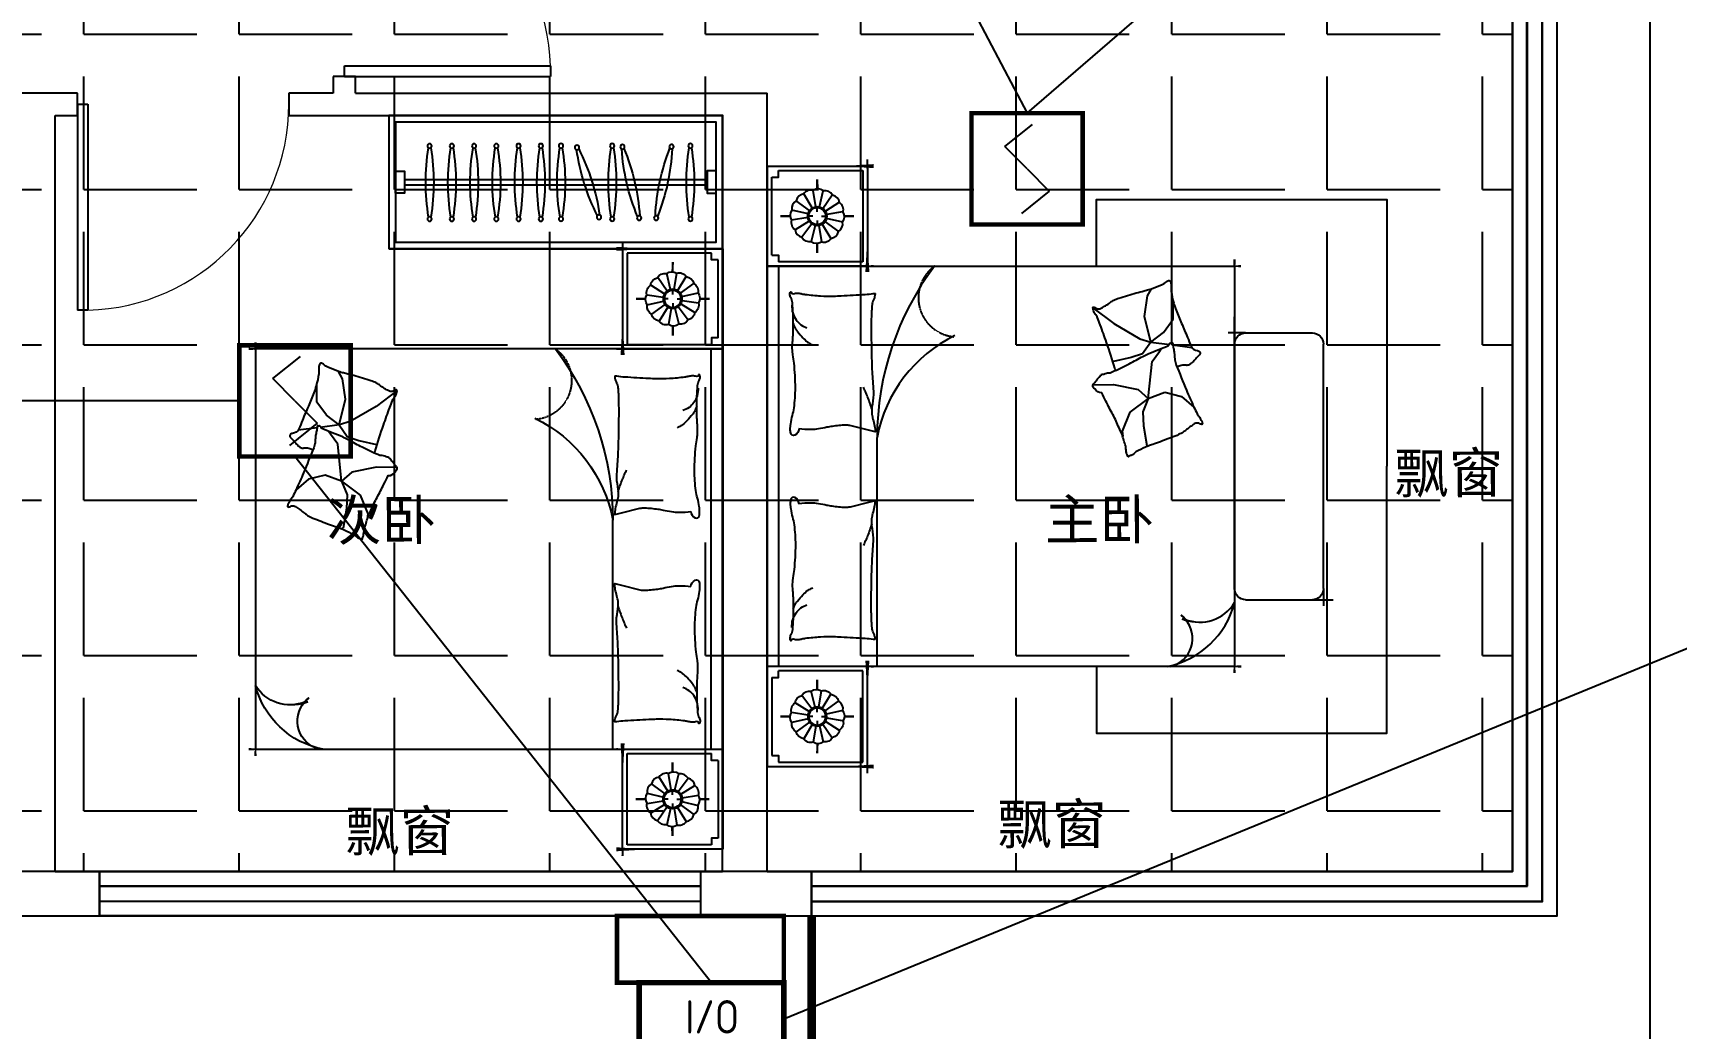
# Model space of a CAD drawing. Extents: x -284868 to 304789, y -137694 to 137894.
# Drawn here: x 205688 to 213073, y -114823 to -110347 of the extents above; entities that cross this region are included whole.
import ezdxf
from ezdxf.enums import TextEntityAlignment as Align

# ---------------------------------------------------------------- set-up
doc = ezdxf.new("R2010")
doc.units = 0
doc.linetypes.add('AX-COMP140B-Fur$0$AX-COMP140B-Fur$0$CONTINOUS', pattern=[0])
doc.linetypes.add('AX-COMP140B-Fur$0$AX-COMP140B-Fur$0$XU-140-SF-N1$0$DASH', pattern=[0.35, 0.25, -0.1])
doc.layers.get('0').update_dxf_attribs({"linetype": 'CONTINUOUS'})
for name, color, linetype in [('0-墙', 4, 'CONTINUOUS'), ('0-底图', 251, 'CONTINUOUS'), ('0-窗', 11, 'CONTINUOUS'), ('0-非设计区域', 251, 'CONTINUOUS'), ('E-FIRE-CIRC', 120, 'CONTINUOUS'), ('EM-强电', 220, 'CONTINUOUS'), ('EQUIP-消防', 3, 'CONTINUOUS'), ('EQUIP-箱柜', 3, 'CONTINUOUS'), ('P-平面植物', 251, 'CONTINUOUS'), ('WIRE-消防电源', 2, 'TG_D')]:
    doc.layers.add(name, color=color, linetype=linetype)
doc.styles.add('_TCH_DYN', font='')
doc.styles.add('_TEL_DIM', font='SIMPLEX', dxfattribs={"width": 0.8, "height": 3.5, "bigfont": 'HZTXT'})
doc.styles.get("Standard").update_dxf_attribs({"font": 'GBENOR', "bigfont": 'GBCBIG'})
doc.styles.add('TG_LINETYPE', font='SIMPLEX', dxfattribs={"width": 0.8, "height": 3, "bigfont": 'HZTXT'})
doc.styles.get('_TCH_DYN').set_extended_font_data('SimSun')
doc.linetypes.add('TG_D', pattern='A,2,-0.3,["D",TG_LINETYPE,S=0.1,R=0,X=-0.23,Y=-0.15],0', length=2.3)

# ---------------------------------------------------------------- blocks, each defined once
blk = doc.blocks.new('20000110023AX-COMP140B-Fur$0$AX-COMP140B-Fur$0$111110111022110811071652A$C643C1FD2053066')
for points in [[(28, 342.7, -0.263368), (0.1, 361.5, -0.494818), (9.2, 380.2, -0.049225), (26.9, 382, -0.036831), (50.5, 380.2, -0.031893), (88.5, 372.1, 0.035782), (122.4, 365.1, 0.032941), (212.1, 359.2, 0.026564), (323.3, 365.1, 0.017905), (360.8, 370.4, -0.033397), (381, 372.7, -0.03204), (418.1, 372, 0.018442), (482.4, 368.9, 0.010837), (547.2, 369.7, 0.014624), (595.1, 372.7, 0.111249), (617.7, 380, -0.153708), (634.6, 384, -0.076444), (642, 382.2, -0.215512), (643.9, 380.2, -0.585858), (641.3, 377.2, 0.363489), (636.4, 374.6, 0.191716), (636.4, 363, -0.129675), (638.3, 346.4, -0.01735), (635.3, 329.6, 0.019326), (632.7, 314.5, 0.018818), (626.1, 246.1, 0.021828), (625.2, 186.9, 0.006204), (626.5, 153.1, 0.001963), (632.7, 46.2, 0.028341), (636.9, 10, -0.117014), (636.4, 1.1, -0.36606), (635, 0.2, -0.03973), (621.4, 3, -0.048309), (607.7, 8.5, 0.062981), (597, 12.4, 0.04058), (573.6, 15.8, 0.014345), (506.9, 18, 0.005484), (381.4, 17.3, 0.007153), (285.3, 14.3, 0.008762), (242.7, 11.6, -0.008153), (197, 8.6, -0.06251), (139.9, 13, 0.078669), (94.3, 15.1, 0.047825), (71.9, 10.4, -0.034494), (41.1, 3, -0.023571), (15.8, 0, -0.510228), (14.9, 1.1), (22.4, 31.2), (43, 113.7, 0.073041), (45, 133.3, 0.023305), (39.3, 194.4, 0.018299), (35.2, 217.3, -0.01097), (27.9, 255.3, -0.042281), (24.9, 289.6, -0.027201), (27.9, 343)], [(583.8, 374.6, 0.088153), (549.3, 371, 0.088153), (518.1, 355.8, 0.077547), (496.5, 334.2, 0.077547), (482.4, 307)], [(501.9, 368.9, 0.027842), (478.1, 358.3, 0.048685), (465.5, 350.2, 0.023666), (437.6, 325.8, 0.031223), (418.6, 305.1, 0.046801), (413.5, 297.5, 0.023191), (405.5, 280.7)], [(118.4, 15.8, 0.009729), (145.7, 24.8, 0.009729), (172.6, 34.9, 0.007971), (194.3, 44, 0.007971), (215.8, 53.7)]]:
    blk.add_lwpolyline(points, format="xyb")
blk = doc.blocks.new('20000110023AX-COMP140B-Fur$0$AX-COMP140B-Fur$0$111110111022110811071652A$C5A527934052065')
for p, q in [((122.8, 492.3), (194, 398.8)), ((469.1, 493.2), (467.3, 399.6)), ((194, 398.8), (261.6, 281.4)), ((347, 320.5), (364.8, 400.5)), ((467.3, 399.6), (490.5, 289.8)), ((329.2, 269), (347, 320.5)), ((530.8, 243.4), (592.7, 326.9)), ((592.7, 326.9), (677.8, 361)), ((677.8, 361), (699.5, 357.9)), ((69.5, 247.7), (37.1, 229.6)), ((162, 260.1), (69.5, 247.7)), ((277.7, 231.7), (162, 260.1)), ((277.7, 231.7), (233.2, 174.8)), ((261.6, 281.4), (277.7, 231.7)), ((277.7, 231.7), (329.2, 269)), ((277.7, 231.7), (288.3, 147)), ((363.6, 226.4), (318.7, 193.9)), ((530.8, 243.4), (363.6, 226.4)), ((490.5, 289.8), (530.8, 243.4)), ((530.8, 243.4), (502.9, 169.1)), ((530.8, 243.4), (591.1, 268.1)), ((591.1, 268.1), (653.1, 265)), ((653.1, 265), (741.3, 249.6)), ((741.3, 249.6), (744.3, 243.8)), ((233.2, 174.8), (174.5, 132.1)), ((318.7, 193.9), (307.8, 186.1)), ((502.9, 169.1), (521.5, 94.8)), ((174.5, 132.1), (90.9, 132.1)), ((289.9, 133.7), (300.6, 48.6)), ((521.5, 94.8), (569.7, 38.5))]:
    blk.add_line(p, q)
blk.add_lwpolyline([(405, 391.5, -0.025626), (394.6, 394, -0.0108), (278.2, 431.5, -0.00456), (199.4, 459.6, -0.01125), (167.9, 471.9, -0.069394), (150.9, 482, 0.079756), (136, 490.4, 0.106399), (122.8, 492.3, 0.328642), (119.2, 489.3, 0.299547), (121.3, 483.4, -0.189917), (126.3, 475.5, -0.033518), (127.3, 466.2, -0.075627), (126.9, 462.1, -0.053489), (124.2, 455.1, -0.017838), (113.3, 435.3, -0.038394), (97.8, 413.4, 0.059529), (88.5, 398.9, 0.035943), (79, 375.3, 0.011245), (55.9, 297.6, 0.006203), (46.6, 262, -0.010783), (41.1, 241.6, -0.019485), (37.1, 229.6, -0.005062), (19.4, 184.4, -0.101392), (4.4, 161.7, 0.223768), (0, 149.6, 0.25558), (2.8, 145.5, 0.081563), (16.9, 140.9, 0.071805), (32.3, 140.8, -0.069985), (48.1, 140.7, -0.03546), (101.7, 129, -0.029432), (163.8, 106.8, -0.001554), (193.8, 93.8, 0.00152), (224.5, 80.6, 0.004735), (256.2, 67.5, -0.00382), (295.6, 51.2, -0.296001), (315.3, 22.1, 0.649774), (334.6, 14, 0.02319), (338.7, 18.2, -0.0288), (342, 21.5, -0.005727), (347.9, 26.7, 0.004358), (355.7, 33.5, 0.027528), (371, 48.7, 0.046214), (378.7, 59, 0.194121), (381.2, 74, -0.133719), (382.3, 95.6, -0.005779), (389, 115.4, -0.008882)], format="xyb")
blk.add_lwpolyline([(770.3, 299.1, 0.101392), (787, 320.6, -0.223768), (792.3, 332.3, -0.25558), (789.8, 336.7, -0.081563), (776.1, 342.3, -0.071805), (760.8, 343.6, 0.069985), (745, 344.9, 0.03546), (692.5, 360.6, 0.029432), (632.3, 387.6, 0.001554), (603.3, 402.8, -0.00152), (573.8, 418.3, -0.004735), (543.1, 433.8, 0.00382), (505.1, 453.1, 0.296001), (487.7, 483.6, 0.265444), (469.1, 493.2, -0.02319), (464.7, 489.3, 0.0288), (461.2, 486.3, 0.005727), (454.9, 481.5, -0.004358), (446.6, 475.3, -0.027528), (430.1, 461.4, -0.046214), (421.7, 451.7, -0.194121), (418, 436.9, 0.133719), (415.3, 415.4, 0.011505), (398.6, 377.3, 0.008882), (374.9, 328.9, 0.012426), (341.4, 267.4, -0.033612), (330, 244.1), (309.3, 193.4), (293.3, 154.3, 0.224341), (280.3, 142.3, -0.722772), (280.1, 134.4, -0.103513), (283.5, 133.9, 0.053465), (290, 133.7, 0.030109), (310.7, 129.5, -0.031436), (330.6, 125.5, -0.05324), (344.2, 125.2, 0.05518), (357.4, 124.8, 0.056271), (380.1, 118.8, 0.0108), (493.3, 72.6, 0.00456), (569.7, 38.5, 0.01125), (600.2, 23.8, 0.069394), (616.3, 12.5, -0.079756), (630.6, 2.9, -0.106399), (643.6, 0, -0.328642), (647.5, 2.8, -0.299547), (645.8, 8.8, 0.189917), (641.5, 17.1, 0.033518), (641.1, 26.4, 0.075627), (641.8, 30.4, 0.053489), (645, 37.3, 0.017838), (657.4, 56.2, 0.038394), (674.5, 76.8, -0.059529), (685, 90.5, -0.035943), (696.3, 113.3, -0.011245), (725.3, 189, -0.006203), (737.2, 223.8, 0.010783), (744.3, 243.8, 0.019485), (749.2, 255.4, 0.005062)], format="xyb", close=True)
blk = doc.blocks.new('20000110023AX-COMP140B-Fur$0$AX-COMP140B-Fur$0$111110111022110811071652cdx床头灯2.0055068')
for p, q in [((0, 122), (0, 164.8)), ((-22.4, 36.6), (-61.2, 100)), ((-6.7, 42.3), (-18.3, 115.8)), ((10, 41.7), (27.5, 114)), ((25.2, 34.7), (69, 94.8)), ((-122, 0), (-164.8, 0)), ((-41.7, 10), (-114, 27.5)), ((-34.7, 25.2), (-94.8, 69)), ((-19.5, 0), (-38.2, 0)), ((0, 19.5), (0, 38.2)), ((19.5, 0), (38.2, 0)), ((36.6, 22.4), (100, 61.2)), ((42.3, 6.7), (115.8, 18.3)), ((122, 0), (164.8, 0)), ((-42.3, -6.7), (-115.8, -18.3)), ((-36.6, -22.4), (-100, -61.2)), ((-25.2, -34.7), (-69, -94.8)), ((-27.3, -114.1), (-10, -41.7)), ((0, -19.5), (0, -38.2)), ((18.7, -113.9), (7, -42.3)), ((62.6, -99.2), (22.9, -36.2)), ((34.7, -25.2), (96, -67.3)), ((41.7, -10), (114.4, -25.8)), ((0, -122), (0, -164.8))]:
    blk.add_line(p, q)
for points in [[(0, 164.8), (0, 122)], [(-164.8, 0), (-122, 0)], [(164.8, 0), (122.1, -1.7)], [(0, -164.8), (0, -122)]]:
    blk.add_lwpolyline(points)
for radius in [42.9, 38.2]:
    blk.add_circle((0, 0), radius)
for centre, start, end in [((-55.7, 60.3), 97.98094, 167.5445), ((-28.3, 77.1), 75.48094, 145.0445), ((3.3, 82), 52.98094, 122.5445), ((34.5, 74.5), 30.48094, 100.0445), ((60.3, 55.7), 7.98094, 77.5445), ((-82, 3.3), 142.98094, 212.5445), ((-74.5, 34.5), 120.48094, 190.0445), ((77.1, 28.3), 345.48094, 55.0445), ((82, -3.3), 322.98094, 32.5445), ((-77.1, -28.3), 165.48094, 235.0445), ((-60.3, -55.7), 187.98094, 257.5445), ((55.7, -60.3), 277.98094, 347.5445), ((74.5, -34.5), 300.48094, 10.0445), ((-34.5, -74.5), 210.48094, 280.0445), ((-3.3, -82), 232.98094, 302.5445), ((28.3, -77.1), 255.48094, 325.0445)]:
    blk.add_arc(centre, 40.1, start, end)
blk = doc.blocks.new('20000110023AX-COMP140B-Fur$0$AX-COMP140B-Fur$0$111110111022110811071652cdx床尾凳056069')
for p, q in [((-550, 0), (-672.6, 0)), ((-600, -50), (-600, 28.3)), ((550, 0), (-550, 0)), ((-600, -50), (-600, -350)), ((600, -50), (600, -350)), ((600, -350), (600, -443.4)), ((550, -400), (-550, -400)), ((550, -400), (627.9, -400))]:
    blk.add_line(p, q)
for centre, start, end in [((-550, -50), 90, 180), ((550, -50), 0, 90), ((-550, -350), 180, 270), ((550, -350), 270, 0)]:
    blk.add_arc(centre, 50, start, end)
blk = doc.blocks.new('*U381')
for p, q in [((-900, 0), (-1350, 0)), ((-1350, 0), (-1350, -450)), ((1350, 0), (-1350, 0)), ((-900, 0), (900, 0)), ((-900, -2100), (-900, 0)), ((-900, -450), (-900, 0)), ((-1330, -50), (-1330, -430)), ((-920, -430), (-920, -50)), ((-900, -52.4), (900, -52.4)), ((900, 0), (900, -2100)), ((900, -450), (900, 0)), ((900, 0), (1350, 0)), ((920, -430), (920, -50)), ((1330, -50), (1330, -430)), ((1350, 0), (1350, -450)), ((-1330, -430), (-920, -430)), ((1330, -430), (920, -430)), ((-1350, -450), (-900, -450)), ((1350, -450), (900, -450)), ((900, -2100), (-900, -2100))]:
    blk.add_line(p, q)
at = {"linetype": 'AX-COMP140B-Fur$0$AX-COMP140B-Fur$0$CONTINOUS', "ltscale": 2.5}
blk.add_line((-900, -494.1), (129.6, -493.7), dxfattribs=at)
for points in [[(-1300, -20), (-1300, -50), (-1330, -50)], [(-950, -20), (-1300, -20)], [(-950, -20), (-950, -50), (-920, -50)], [(950, -20), (950, -50), (920, -50)], [(950, -20), (1300, -20)], [(1300, -20), (1300, -50), (1330, -50)], [(-900, -1479.6), (-1200, -1479.6), (-1200, -2785.4), (-1200, -2785.4), (0, -2785.4)], [(900, -1479.6), (1200, -1479.6), (1200, -2785.4), (1200, -2785.4), (0, -2785.4)]]:
    blk.add_lwpolyline(points)
for points in [[(-1350, -332.6, 0, 18, 0), (-1350, -478.5, 10, 10, 0)], [(-900, -349.7, 0, 10, 0), (-900, -477.7, 10, 10, 0)], [(900, -349.7, 0, 10, 0), (900, -477.7, 10, 10, 0)], [(1350, -332.6, 0, 18, 0), (1350, -478.5, 10, 10, 0)], [(-873.3, -450, 18, 0, 0), (-1032.5, -450, 10, 10, 0)], [(873.3, -450, 18, 0, 0), (1032.5, -450, 10, 10, 0)], [(-1380.6, -450, 10, 0, 0), (-1202.9, -450, 10, 10, 0)], [(1380.6, -450, 10, 0, 0), (1202.9, -450, 10, 10, 0)], [(-668.5, -1859, 10, 0, -0.374242), (-834.4, -1895.4, 10, 10, 2.21586)], [(-686.1, -1863.7, 10, 0, 0.177019), (-693.3, -1995.7, 10, 10, -2.21586)], [(-900, -1958.5, 0, 10, 0), (-900, -2130, 10, 10, 0)], [(900, -2005.4, 0, 10, 0), (900, -2130, 10, 10, 0)], [(-775.4, -2100, 0, 10, 0), (-930, -2100, 10, 10, 0)], [(658.3, -2100, 0, 10, 0), (930, -2100, 10, 10, 0)]]:
    blk.add_lwpolyline(points, format="xyseb")
for centre, radius, start, end in [((128.9, -1775.7), 1282, 53.02297, 89.96514), ((10.6, -1124.5), 642, 25.92108, 79.31539), ((-515.9, -1720.7), 391.6, 191.30173, 255.64344), ((-773.9, -1781.8), 129.7, 193.56133, 311.45499), ((-519.2, -1944.9), 181.3, 157.79381, 238.81667)]:
    blk.add_arc(centre, radius, start, end, dxfattribs=at)
at = {"linetype": 'AX-COMP140B-Fur$0$AX-COMP140B-Fur$0$XU-140-SF-N1$0$DASH', "ltscale": 2.5}
blk.add_arc((757.9, -855.2), 175.9, 36.12132, 174.81159, dxfattribs=at)
at = {"xscale": -1}
for name, p in [('20000110023AX-COMP140B-Fur$0$AX-COMP140B-Fur$0$111110111022110811071652cdx床头灯2.0055068', (-1125, -225)), ('20000110023AX-COMP140B-Fur$0$AX-COMP140B-Fur$0$111110111022110811071652A$C643C1FD2053066', (-140.3, -485.7)), ('20000110023AX-COMP140B-Fur$0$AX-COMP140B-Fur$0$111110111022110811071652A$C5A527934052065', (835.6, -1956.2)), ('20000110023AX-COMP140B-Fur$0$AX-COMP140B-Fur$0$111110111022110811071652cdx床尾凳056069', (0, -2100))]:
    blk.add_blockref(name, p, dxfattribs=at)
for name, p in [('20000110023AX-COMP140B-Fur$0$AX-COMP140B-Fur$0$111110111022110811071652cdx床头灯2.0055068', (1125, -225)), ('20000110023AX-COMP140B-Fur$0$AX-COMP140B-Fur$0$111110111022110811071652A$C643C1FD2053066', (140.3, -485.7))]:
    blk.add_blockref(name, p)
blk = doc.blocks.new('*U400')
for p, q in [((-900, 0), (-1350, 0)), ((-1350, 0), (-1350, -450)), ((1350, 0), (-1350, 0)), ((-900, 0), (900, 0)), ((-900, -2100), (-900, 0)), ((-900, -450), (-900, 0)), ((-1330, -50), (-1330, -430)), ((-920, -430), (-920, -50)), ((-900, -52.4), (900, -52.4)), ((900, 0), (900, -2100)), ((900, -450), (900, 0)), ((900, 0), (1350, 0)), ((920, -430), (920, -50)), ((1330, -50), (1330, -430)), ((1350, 0), (1350, -450)), ((-1330, -430), (-920, -430)), ((1330, -430), (920, -430)), ((-1350, -450), (-900, -450)), ((1350, -450), (900, -450)), ((900, -2100), (-900, -2100))]:
    blk.add_line(p, q)
at = {"linetype": 'AX-COMP140B-Fur$0$AX-COMP140B-Fur$0$CONTINOUS', "ltscale": 2.5}
blk.add_line((-900, -494.1), (129.6, -493.7), dxfattribs=at)
for points in [[(-1300, -20), (-1300, -50), (-1330, -50)], [(-950, -20), (-1300, -20)], [(-950, -20), (-950, -50), (-920, -50)], [(950, -20), (950, -50), (920, -50)], [(950, -20), (1300, -20)], [(1300, -20), (1300, -50), (1330, -50)]]:
    blk.add_lwpolyline(points)
for points in [[(-1350, -332.6, 0, 18, 0), (-1350, -478.5, 10, 10, 0)], [(-900, -349.7, 0, 10, 0), (-900, -477.7, 10, 10, 0)], [(900, -349.7, 0, 10, 0), (900, -477.7, 10, 10, 0)], [(1350, -332.6, 0, 18, 0), (1350, -478.5, 10, 10, 0)], [(-873.3, -450, 18, 0, 0), (-1032.5, -450, 10, 10, 0)], [(873.3, -450, 18, 0, 0), (1032.5, -450, 10, 10, 0)], [(-1380.6, -450, 10, 0, 0), (-1202.9, -450, 10, 10, 0)], [(1380.6, -450, 10, 0, 0), (1202.9, -450, 10, 10, 0)], [(-668.5, -1859, 10, 0, -0.374242), (-834.4, -1895.4, 10, 10, 2.21586)], [(-686.1, -1863.7, 10, 0, 0.177019), (-693.3, -1995.7, 10, 10, -2.21586)], [(-900, -1958.5, 0, 10, 0), (-900, -2130, 10, 10, 0)], [(900, -2005.4, 0, 10, 0), (900, -2130, 10, 10, 0)], [(-775.4, -2100, 0, 10, 0), (-930, -2100, 10, 10, 0)], [(658.3, -2100, 0, 10, 0), (930, -2100, 10, 10, 0)]]:
    blk.add_lwpolyline(points, format="xyseb")
for centre, radius, start, end in [((128.9, -1775.7), 1282, 53.02297, 89.96514), ((10.6, -1124.5), 642, 25.92108, 79.31539), ((-515.9, -1720.7), 391.6, 191.30173, 255.64344), ((-773.9, -1781.8), 129.7, 193.56133, 311.45499), ((-519.2, -1944.9), 181.3, 157.79381, 238.81667)]:
    blk.add_arc(centre, radius, start, end, dxfattribs=at)
at = {"linetype": 'AX-COMP140B-Fur$0$AX-COMP140B-Fur$0$XU-140-SF-N1$0$DASH', "ltscale": 2.5}
blk.add_arc((757.9, -855.2), 175.9, 36.12132, 174.81159, dxfattribs=at)
at = {"xscale": -1}
for name, p in [('20000110023AX-COMP140B-Fur$0$AX-COMP140B-Fur$0$111110111022110811071652cdx床头灯2.0055068', (-1125, -225)), ('20000110023AX-COMP140B-Fur$0$AX-COMP140B-Fur$0$111110111022110811071652A$C643C1FD2053066', (-140.3, -485.7)), ('20000110023AX-COMP140B-Fur$0$AX-COMP140B-Fur$0$111110111022110811071652A$C5A527934052065', (835.6, -1956.2))]:
    blk.add_blockref(name, p, dxfattribs=at)
for name, p in [('20000110023AX-COMP140B-Fur$0$AX-COMP140B-Fur$0$111110111022110811071652cdx床头灯2.0055068', (1125, -225)), ('20000110023AX-COMP140B-Fur$0$AX-COMP140B-Fur$0$111110111022110811071652A$C643C1FD2053066', (140.3, -485.7))]:
    blk.add_blockref(name, p)
blk = doc.blocks.new('*U373')
for p, q in [((0, 600), (-1500, 600)), ((-1430, 312), (-70, 312)), ((-1430, 288), (-70, 288))]:
    blk.add_line(p, q)
for points in [[(-1500, 600), (0, 600), (0, 0), (-1500, 0)], [(-1470, 570), (-30, 570), (-30, 30), (-1470, 30)], [(-1470, 250), (-1430, 250), (-1430, 350), (-1470, 350)], [(-30, 250), (-70, 250), (-70, 350), (-30, 350)]]:
    blk.add_lwpolyline(points, close=True)
for centre in [(-1317.4, 465.5), (-1217.4, 465.5), (-1117.4, 465.5), (-1017.4, 465.5), (-917.4, 465.5), (-817.4, 465.5), (-726.7, 465.5), (-556, 457.7), (-496.6, 465.5), (-375.5, 461.2), (-299.1, 461.6), (-145.1, 465.5), (-654.8, 144.5), (-450.7, 141.5), (-229.9, 140.5), (-1317.4, 137), (-1217.4, 137), (-1117.4, 137), (-1017.4, 137), (-917.4, 137), (-817.4, 137), (-726.7, 137), (-496.6, 137), (-145.1, 137)]:
    blk.add_circle(centre, 10)
for centre, start, end in [((-385.8, 300.9), 170.53281, 189.42009), ((-2247.9, 301.6), 350.53281, 9.42009), ((-285.8, 300.9), 170.53281, 189.42009), ((-2147.9, 301.6), 350.53281, 9.42009), ((-185.8, 300.9), 170.53281, 189.42009), ((-2047.9, 301.6), 350.53281, 9.42009), ((-85.8, 300.9), 170.53281, 189.42009), ((-1947.9, 301.6), 350.53281, 9.42009), ((14.2, 300.9), 170.53281, 189.42009), ((-1847.9, 301.6), 350.53281, 9.42009), ((114.2, 300.9), 170.53281, 189.42009), ((-1747.9, 301.6), 350.53281, 9.42009), ((204.9, 300.9), 170.53281, 189.42009), ((-1657.3, 301.6), 350.53281, 9.42009), ((282.9, 20.4), 153.02219, 171.90947), ((-1492.8, 581.4), 333.02219, 351.90947), ((435, 300.9), 170.53281, 189.42009), ((-1427.1, 301.6), 350.53281, 9.42009), ((492.9, 88.8), 157.35094, 176.23822), ((-1320, 514.2), 337.35094, 356.23822), ((645.1, 497.5), 182.74629, 201.63358), ((-1175, 104.3), 2.74629, 21.63358), ((785.5, 301.6), 170.57991, 189.46719), ((-1076.7, 300.9), 350.57991, 9.46719)]:
    blk.add_arc(centre, 948.9, start, end)
blk = doc.blocks.new('2$DorLib2D$00000001')
for p, q in [((0.45, 0.975), (0.5, 0.975)), ((0.45, 0), (0.45, 0.975)), ((0.5, 0), (0.5, 0.975)), ((0.5, 0), (0.45, 0))]:
    blk.add_line(p, q)
at = {"lineweight": 13}
blk.add_arc((0.475, 0), 0.975, 91.46928, 180, dxfattribs=at)
blk = doc.blocks.new('DDDDDDDGFDSG')
for p, q in [((439660.2, 6559.4), (439660.3, 11159.4)), ((439726.9, 6492.8), (439726.9, 11159.4)), ((439793.6, 6426.1), (439793.6, 11159.4)), ((439860.2, 6359.4), (439860.3, 11159.4)), ((434460.3, 10134.4), (434360.3, 10134.4)), ((434360.3, 10134.4), (434360.3, 10059.4)), ((434460.3, 10059.4), (434460.3, 10134.4)), ((433110.3, 10059.4), (432910.3, 10059.4)), ((433210.3, 10059.4), (433110.3, 10059.4)), ((433210.3, 9959.4), (433210.3, 10059.4)), ((434360.3, 10059.4), (434160.3, 10059.4)), ((434160.3, 10059.4), (434160.3, 9959.4)), ((434460.3, 10059.4), (436310.3, 10059.4)), ((436310.2, 6559.4), (436310.3, 10059.4)), ((433110.2, 6559.4), (433110.3, 9959.4)), ((433110.3, 9959.4), (433210.3, 9959.4)), ((434160.3, 9959.4), (434460.3, 9959.4)), ((434460.3, 9959.4), (436110.3, 9959.4)), ((436110.2, 6559.4), (436110.3, 9959.4)), ((433110.2, 6559.4), (433310.2, 6559.4)), ((433310.2, 6559.4), (436010.2, 6559.4)), ((433310.2, 6559.4), (433310.2, 6359.4)), ((436010.2, 6559.4), (436110.2, 6559.4)), ((436010.2, 6559.4), (436010.2, 6359.4)), ((436310.2, 6559.4), (436510.2, 6559.4)), ((436510.2, 6559.4), (436510.2, 6359.4)), ((436510.2, 6559.4), (439660.2, 6559.4)), ((433310.2, 6492.8), (436010.2, 6492.8)), ((433310.2, 6426.1), (436010.2, 6426.1)), ((436510.2, 6492.8), (439726.9, 6492.8)), ((436510.2, 6426.1), (439793.6, 6426.1)), ((432810.2, 6359.4), (433110.2, 6359.4)), ((433110.2, 6359.4), (433310.2, 6359.4)), ((433310.2, 6359.4), (436010.2, 6359.4)), ((436010.2, 6359.4), (436210.2, 6359.4)), ((436210.2, 6359.4), (436510.2, 6359.4)), ((436510.2, 6359.4), (439860.2, 6359.4))]:
    blk.add_line(p, q)
for p, xscale, yscale, zscale, rotation in [((434410.3, 10609.4), 949.9999999999999, 949.9999999999999, -949.9999999999999, 270), ((433685.3, 10009.4), 950.0000000000003, 950.0000000000003, -950.0000000000003, 180.0000000000165)]:
    blk.add_blockref('2$DorLib2D$00000001', p, dxfattribs=dict(xscale=xscale, yscale=yscale, zscale=zscale, rotation=rotation))
for name, p, xscale, rotation in [('*U373', (436110.5, 9959.4), -1, 180.0178803403157), ('*U400', (436110.7, 8009.3), -0.9999999999999998, 269.9986207715274)]:
    blk.add_blockref(name, p, dxfattribs=dict(xscale=xscale, rotation=rotation))
at = {"extrusion": (9.27059e-21, 3.41517e-21, -1), "xscale": -1, "zscale": -1, "rotation": 269.9986207714942}
blk.add_blockref('*U381', (-436310.7, 8381.3), dxfattribs=at)
at = {"style": '_TCH_DYN'}
for p in [(439619.9, 8209.2), (437836.5, 6630.6), (434905.5, 6599)]:
    blk.add_text('飘窗', height=180, rotation=0.24476, dxfattribs=at).set_placement(p, align=Align.BOTTOM_RIGHT)
for s, p in [('次卧', (434331.6, 8048.7)), ('主卧', (437558.8, 8051))]:
    blk.add_text(s, height=180, rotation=0.24476, dxfattribs=at).set_placement(p)
blk = doc.blocks.new('yld.studio@foxmail.com-15')
at = {"color": 251}
blk.add_circle((67569.1, -97904.1), 44.8, dxfattribs=at)
for centre, start, end in [((67613.8, -97926.4), 76.88957, 138.11767), ((67693.5, -98017.5), 61.01045, 122.23854), ((67613.8, -97926.4), 348.58817, 46.57142), ((67693.5, -98017.5), 133.16442, 165.32414), ((67613.8, -97926.4), 149.04354, 181.20326), ((67693.5, -98017.5), 332.70905, 30.6923), ((67693.5, -98017.5), 165.32414, 242.65615), ((67613.8, -97926.4), 270.52014, 325.07436), ((67613.8, -97926.4), 226.04774, 258.53527), ((67693.5, -98017.5), 254.64102, 309.19524)]:
    blk.add_arc(centre, 760, start, end, dxfattribs=at)
for centre, major_axis, ratio in [((67663.4, -96943), (19.4, -49.7), 0.514982), ((67673.2, -97023.9), (19.4, -49.7), 0.514982), ((67254.3, -97031.6), (-11.3, -52.2), 0.514982), ((67477, -97060.3), (25.5, 15.6), 0.489709), ((67736.9, -97076.8), (-11.9, -54.9), 0.414379), ((67217.7, -97104.4), (-11.3, -52.2), 0.514982), ((67672.1, -97099.4), (-10.1, -28.2), 0.489709), ((67811.8, -97097.3), (20.7, -49.3), 0.38159), ((67829.2, -97112.1), (-6.6, -47.9), 0.283409), ((67114.4, -97233.1), (-11.3, -52.2), 0.514982), ((67292.6, -97242.3), (-10.1, -52.5), 0.38159), ((67309.9, -97181.8), (25.5, 15.6), 0.489709), ((67505.1, -97221), (-10.1, -28.2), 0.489709), ((67658.2, -97188.3), (19.4, -49.7), 0.514982), ((67788.2, -97223.4), (61.1, 54.6), 0.200035), ((67964, -97190.2), (-11.9, -54.9), 0.414379), ((68056.3, -97225.4), (-6.6, -47.9), 0.283409), ((67203.3, -97334.2), (81.1, 11.7), 0.200035), ((67705.7, -97350.7), (29.4, -5.6), 0.489709), ((68305.4, -97282.5), (29.4, -5.6), 0.489709), ((67261.4, -97445.4), (58.6, -34.7), 0.200035), ((67947.6, -97445.4), (60.3, -55.5), 0.200035), ((67015.8, -97495.7), (-1.6, -18.4), 0.42873), ((67159.8, -97512.1), (-34.6, -58.6), 0.200035), ((66747.1, -97684.1), (58.6, -34.7), 0.200035), ((66913.5, -97719.2), (36.8, -3.3), 0.42873), ((66905.5, -97776.9), (11.5, -27.6), 0.489709), ((66938.4, -97771.9), (24.3, 27.9), 0.42873), ((67910, -98008.5), (-1.3, -14.7), 0.42873), ((67949.6, -97956.2), (-1.6, -18.4), 0.42873), ((68166.5, -97955.7), (36.8, -3.3), 0.42873), ((68191.5, -98008.5), (24.3, 27.9), 0.42873), ((68024.2, -98058.1), (34.2, -14.2), 0.42873), ((68120.5, -98047.2), (28.4, 23.7), 0.42873), ((68477, -98092.3), (1.2, -22.2), 0.42873), ((68117.3, -98134.9), (18.4, -1.6), 0.42873), ((68333.6, -98138.1), (29.4, -5.6), 0.489709), ((66971.4, -98207), (1.2, -22.2), 0.42873), ((68169.5, -98174.6), (14.7, -1.3), 0.42873), ((68511.2, -98223.3), (11.5, -27.6), 0.489709), ((67005.6, -98338), (11.5, -27.6), 0.489709), ((67011.1, -98356.1), (-10.1, -28.2), 0.489709), ((68259, -98339.9), (22.6, -19.6), 0.489709), ((67092.3, -98640.9), (60.3, -55.5), 0.200035), ((67332.3, -98569.6), (1.2, -22.2), 0.42873), ((67465.8, -98681.4), (29.4, -5.6), 0.489709), ((67635.7, -98626.5), (29.4, -5.6), 0.489709), ((67375.5, -98793.4), (-11.9, -54.9), 0.414379), ((67366.5, -98700.6), (11.5, -27.6), 0.489709), ((67467.8, -98828.7), (-6.6, -47.9), 0.283409), ((67561.1, -98828.3), (22.6, -19.6), 0.489709), ((68060.6, -98772.1), (26.3, -4.6), 0.42873)]:
    blk.add_ellipse(centre, major_axis=major_axis, ratio=ratio, start_param=3.141593, end_param=9.424778, dxfattribs=at)
for centre, major_axis, ratio in [((67207.5, -96965.7), (17.5, -20.2), 0.42873), ((67530.4, -97031.6), (11.9, -18.8), 0.42873), ((67561, -97053.5), (21.2, -21.1), 0.489709), ((67847.6, -97060.3), (23.4, -46.1), 0.368424), ((67903, -97049.6), (-3.1, -17.5), 0.42873), ((67303.2, -97117.9), (-3.1, -17.5), 0.42873), ((67567.8, -97101), (14.1, 17.2), 0.42873), ((67850, -97108.1), (-3.9, -21.9), 0.42873), ((67022.5, -97158.6), (9.5, -15.1), 0.42873), ((67250.3, -97176.4), (-3.9, -21.9), 0.42873), ((67393.9, -97175), (21.2, -21.1), 0.489709), ((67568.6, -97185), (11.9, -18.8), 0.42873), ((67790, -97154.4), (-6.2, -35.1), 0.42873), ((67831, -97184.7), (22, 3.3), 0.42873), ((68074.8, -97173.7), (23.4, -46.1), 0.368424), ((67022.6, -97237.5), (11.9, -18.8), 0.42873), ((67231.2, -97252.9), (22, 3.3), 0.42873), ((67775.1, -97247.4), (-3.9, -21.9), 0.42873), ((68017.1, -97267.7), (-6.2, -35.1), 0.42873), ((67060, -97306.9), (14.1, 17.2), 0.42873), ((67175.3, -97315.6), (-3.9, -21.9), 0.42873), ((67970, -97312.6), (47.6, 24.1), 0.514982), ((68372.2, -97334), (1.5, -29.9), 0.489709), ((66896.3, -97422.6), (-7.7, -43.9), 0.42873), ((66962.2, -97398.1), (30.9, -32.1), 0.42873), ((67027.5, -97370.2), (39.5, -20.6), 0.42873), ((67060.8, -97390.9), (11.9, -18.8), 0.42873), ((67772.4, -97402.2), (1.5, -29.9), 0.489709), ((67001.3, -97487.3), (25.5, -36.5), 0.42873), ((67106.2, -97500.2), (-3.9, -21.9), 0.42873), ((67159.2, -97441.7), (-3.1, -17.5), 0.42873), ((68423.5, -97442.7), (26.4, 14.1), 0.489709), ((67823.8, -97510.9), (26.4, 14.1), 0.489709), ((66796.9, -97619.6), (21.5, -5.9), 0.42873), ((67087.2, -97576.8), (22, 3.3), 0.42873), ((68498.8, -97642.3), (-4.6, -26.3), 0.42873), ((66928.4, -97707.6), (21.5, -5.9), 0.42873), ((68397.6, -97737.7), (47.6, 24.1), 0.514982), ((68477.2, -97720.2), (47.6, 24.1), 0.514982), ((68077.4, -97764.3), (-7.7, -43.9), 0.42873), ((68468.2, -97794.1), (39.5, -20.6), 0.42873), ((66966.2, -97824), (-14.2, -34.2), 0.42873), ((68058.6, -97862.3), (-7.7, -43.9), 0.42873), ((68081.2, -97828), (-7.7, -43.9), 0.42873), ((68337, -97846.5), (-7.7, -43.9), 0.42873), ((68402.9, -97822), (30.9, -32.1), 0.42873), ((68599.9, -97865.5), (-3.1, -17.5), 0.42873), ((68442, -97911.2), (25.5, -36.5), 0.42873), ((68546.9, -97924), (-3.9, -21.9), 0.42873), ((68277.8, -98042.3), (-47.6, -66.7), 0.200035), ((68349.4, -98007.7), (17.2, -4.8), 0.42873), ((68527.9, -98000.6), (22, 3.3), 0.42873), ((68219.3, -98060.5), (-14.2, -34.2), 0.42873), ((68402.6, -98066), (21.5, -5.9), 0.42873), ((68472, -98063.3), (-3.9, -21.9), 0.42873), ((67036.5, -98166.7), (11.9, -18.8), 0.42873), ((67907.8, -98174.9), (-4.6, -26.3), 0.42873), ((68052.6, -98124.7), (4.3, -18), 0.42873), ((68534.1, -98154), (21.5, -5.9), 0.42873), ((67073.9, -98236.2), (14.1, 17.2), 0.42873), ((67309.7, -98186.7), (-4.6, -26.3), 0.42873), ((67379.6, -98252.7), (-7.7, -43.9), 0.42873), ((68400.4, -98189.6), (1.5, -29.9), 0.489709), ((66900, -98310.1), (21.2, -21.1), 0.489709), ((67028.5, -98268.7), (21.5, -5.9), 0.42873), ((67074.7, -98320.2), (11.9, -18.8), 0.42873), ((67208.5, -98282.1), (47.6, 24.1), 0.514982), ((67383.3, -98316.4), (-7.7, -43.9), 0.42873), ((68340.4, -98325.5), (-8.4, -28.7), 0.489709), ((68411.4, -98333), (47.6, 24.1), 0.514982), ((68398, -98264), (29.9, -1.4), 0.489709), ((68433, -98255.1), (-4.6, -26.3), 0.42873), ((66892.4, -98378.7), (29.9, -1.4), 0.489709), ((67360.7, -98350.6), (-7.7, -43.9), 0.42873), ((68166.8, -98351.5), (47.6, 24.1), 0.514982), ((68175.4, -98355.7), (26.4, 14.1), 0.489709), ((68331.8, -98350.6), (47.6, 24.1), 0.514982), ((68432.6, -98359.2), (-4.6, -26.3), 0.42873), ((66834.9, -98440.3), (-8.4, -28.7), 0.489709), ((67035.7, -98416.7), (-4.6, -26.3), 0.42873), ((67063.3, -98448.5), (-3.1, -17.5), 0.42873), ((67380.9, -98411.7), (-4.6, -26.3), 0.42873), ((67831.4, -98483.5), (55.5, 60.3), 0.200035), ((68331.4, -98454.6), (47.6, 24.1), 0.514982), ((68411, -98437.1), (47.6, 24.1), 0.514982), ((66934.5, -98512.2), (47.6, 24.1), 0.514982), ((67014.1, -98494.7), (47.6, 24.1), 0.514982), ((67010.4, -98507), (-3.9, -21.9), 0.42873), ((67279.7, -98507.1), (47.6, 24.1), 0.514982), ((67359.3, -98489.6), (47.6, 24.1), 0.514982), ((67964.1, -98505.9), (24.1, -47.6), 0.514982), ((68050.4, -98472.9), (9.5, -15.1), 0.42873), ((68272.1, -98495.6), (47.1, 25.3), 0.38159), ((66991.3, -98583.6), (22, 3.3), 0.42873), ((67257.9, -98543.3), (21.5, -5.9), 0.42873), ((66935.4, -98646.3), (-3.9, -21.9), 0.42873), ((67220, -98652.1), (47.1, 25.3), 0.38159), ((67389.3, -98631.2), (21.5, -5.9), 0.42873), ((67494, -98639.9), (-4.6, -26.3), 0.42873), ((68115.9, -98682.7), (-8.4, -28.7), 0.489709), ((67253.3, -98741.3), (29.9, -1.4), 0.489709), ((67392.8, -98735.4), (47.6, 24.1), 0.514982), ((67472.4, -98717.8), (47.6, 24.1), 0.514982), ((67486.3, -98777), (23.4, -46.1), 0.368424), ((67532.5, -98732.8), (1.5, -29.9), 0.489709), ((67677.1, -98810.2), (-47.6, -66.7), 0.200035), ((68088.7, -98705.3), (11.9, -18.8), 0.42873), ((67195.7, -98802.8), (-8.4, -28.7), 0.489709), ((67428.6, -98871), (-6.2, -35.1), 0.42873), ((67583.9, -98841.6), (26.4, 14.1), 0.489709), ((67415.2, -98959.7), (-4.6, -26.3), 0.42873)]:
    blk.add_ellipse(centre, major_axis=major_axis, ratio=ratio, dxfattribs=at)
at = {"color": 251, "extrusion": (0, 0, -1)}
for centre, major_axis, ratio in [((67628.5, -96969.7), (-16.1, -22.2), 0.514982), ((67761.8, -96987), (14.5, -20.2), 0.489709), ((67778.4, -96919), (16.2, 18.9), 0.489709), ((67525.9, -97012.8), (18.3, 0.3), 0.42873), ((67571.9, -97013.2), (13.7, 0.2), 0.42873), ((67613.2, -97008.6), (-16.1, -22.2), 0.514982), ((67866.7, -97046.5), (11.1, -9.8), 0.42873), ((67931.5, -97057), (13.9, -12.2), 0.42873), ((67386.2, -97062.4), (1.02, -9.08), 0.42873), ((67411.5, -97094.1), (1.3, -11.3), 0.42873), ((67512.1, -97107.8), (-1.7, -15.2), 0.489709), ((67547.9, -97083.7), (15.2, 1.9), 0.489709), ((68052.3, -97108.4), (13.9, -12.2), 0.42873), ((67445.3, -97167.8), (1.3, -11.3), 0.42873), ((67525.2, -97355.9), (8.6, -41.1), 0.200035), ((67553.9, -97296.7), (23.5, 14.1), 0.38159), ((68275.2, -97358.3), (8.6, -41.1), 0.200035), ((68303.9, -97299.1), (23.5, 14.1), 0.38159), ((66869.4, -97420.7), (23.5, 14.1), 0.38159), ((67589.5, -97381), (23.2, 14.6), 0.514982), ((67778, -97438.9), (56, -38.7), 0.200035), ((68187.1, -97386.2), (1.3, -11.3), 0.42873), ((68287.7, -97400), (-1.7, -15.2), 0.489709), ((68323.5, -97375.8), (15.2, 1.9), 0.489709), ((68339.5, -97383.4), (23.2, 14.6), 0.514982), ((68220.9, -97459.9), (1.3, -11.3), 0.42873), ((67684.4, -97506.4), (1.02, -9.08), 0.42873), ((67709.7, -97538.1), (1.3, -11.3), 0.42873), ((67810.3, -97551.8), (-1.7, -15.2), 0.489709), ((67846.1, -97527.6), (15.2, 1.9), 0.489709), ((68266.5, -97543.2), (23.5, 14.1), 0.38159), ((68295.2, -97573.9), (-16.1, -22.2), 0.514982), ((68310.6, -97535.1), (-16.1, -22.2), 0.514982), ((67743.5, -97611.8), (1.3, -11.3), 0.42873), ((68237.9, -97602.3), (8.6, -41.1), 0.200035), ((68254, -97578.6), (13.7, 0.2), 0.42873), ((68302.2, -97627.4), (23.2, 14.6), 0.514982), ((66819.6, -97700.1), (13.7, 0.2), 0.42873), ((66860.8, -97695.4), (-16.1, -22.2), 0.514982), ((68483.4, -97658.1), (1.02, -9.08), 0.42873), ((67303.1, -97776.1), (-15, -19.8), 0.489709), ((68273.2, -97779.1), (-16.1, -22.2), 0.514982), ((67524.9, -97821.9), (33.3, -24.2), 0.336016), ((67525.5, -97872.5), (2.8, -34.2), 0.336016), ((68216.7, -97822.6), (13.7, 0.2), 0.42873), ((68257.9, -97817.9), (-16.1, -22.2), 0.514982), ((68539.8, -97877), (63.3, 25.1), 0.200035), ((68359.6, -97958.9), (-0.6, -68.1), 0.200035), ((68440.1, -97942.8), (11.1, -8), 0.42873), ((67137, -98167.3), (8.6, -41.1), 0.200035), ((67165.7, -98108.1), (23.5, 14.1), 0.38159), ((68243.4, -98112.8), (11.6, -10), 0.489709), ((68302.8, -98149.7), (34.8, -25.2), 0.368424), ((68387.5, -98114.8), (29.6, 0.5), 0.42873), ((67201.3, -98192.4), (23.2, 14.6), 0.514982), ((67862.3, -98238), (37, 0.6), 0.42873), ((68031, -98230.6), (56, -38.7), 0.200035), ((68054.1, -98193.3), (63.3, 25.1), 0.200035), ((68201.9, -98184.2), (1.3, -11.3), 0.42873), ((68302.6, -98198), (-1.7, -15.2), 0.489709), ((68338.4, -98173.8), (15.2, 1.9), 0.489709), ((67823.4, -98262.4), (16.7, -33), 0.42873), ((67945.7, -98301.2), (21.8, -16.6), 0.38159), ((67996.3, -98304.6), (37, 0.6), 0.42873), ((68235.8, -98257.9), (1.3, -11.3), 0.42873), ((67137.4, -98356.7), (-1.1, -27.4), 0.514982), ((67157, -98382.9), (-16.1, -22.2), 0.514982), ((67172.4, -98344), (-16.1, -22.2), 0.514982), ((67455.4, -98343.8), (61, 30.3), 0.200035), ((67606.4, -98395.3), (-26.1, -35.9), 0.514982), ((67880.7, -98365.6), (22.2, -16.1), 0.514982), ((67936.1, -98405.3), (11.7, -35.1), 0.42873), ((67964.2, -98379.5), (22.2, -16.1), 0.514982), ((67967.6, -98355.4), (22.2, -29.6), 0.42873), ((68003.1, -98394.8), (22.2, -16.1), 0.514982), ((68035.6, -98399.2), (26.6, -25.7), 0.42873), ((67115.8, -98387.5), (13.7, 0.2), 0.42873), ((67447.1, -98505.8), (18.5, 0.3), 0.42873), ((67583.9, -98530.6), (-26.1, -35.9), 0.514982), ((67710.7, -98500.7), (-27, -35.3), 0.38159), ((67189.9, -98542.6), (1.3, -11.3), 0.42873), ((67268, -98584.8), (14.8, 0.2), 0.42873), ((67290.6, -98556.3), (-1.7, -15.2), 0.489709), ((67323, -98549), (18.5, 0.3), 0.42873), ((67326.4, -98532.1), (15.2, 1.9), 0.489709), ((67388.3, -98543.5), (-5.6, -17.6), 0.42873), ((67492.3, -98601.1), (22.2, 0.3), 0.42873), ((67559.1, -98593.6), (-26.1, -35.9), 0.514982), ((67223.8, -98616.3), (1.3, -11.3), 0.42873), ((67611.5, -98676.1), (-26.1, -35.9), 0.514982), ((68134.7, -98714.4), (20, -21.8), 0.42873)]:
    blk.add_ellipse(centre, major_axis=major_axis, ratio=ratio, dxfattribs=at)
for centre, major_axis, ratio, start_param, end_param in [((69001.1, -98232.5), (-810.2, -1204.4), 1, 0.509025, 1.892273), ((67983.5, -97096.8), (16, 9.3), 0.42873, 3.141593, 9.424778), ((68090.2, -97061), (24.4, 4.5), 0.489709, 3.141593, 9.424778), ((67418.7, -97133.9), (11.2, -2.4), 0.42873, 3.141593, 9.424778), ((67482.3, -97161.8), (13.1, -8.1), 0.489709, 3.141593, 9.424778), ((68406.4, -97786.5), (-392.2, -511.7), 1, 1.400805, 2.202876), ((66478.9, -98053.1), (-567.5, -838), 1, 3.105711, 4.936061), ((66772.4, -97989.1), (-386.4, -598.3), 1, 2.788021, 3.97962), ((67318.1, -97137.7), (-272.6, -392.7), 1, -0.434629, 0.525976), ((68194.3, -97426), (11.2, -2.4), 0.42873, 3.141593, 9.424778), ((68257.9, -97454), (13.1, -8.1), 0.489709, 3.141593, 9.424778), ((67187.2, -97658.2), (0.7, -24.8), 0.489709, 3.141593, 9.424778), ((67716.9, -97577.9), (11.2, -2.4), 0.42873, 3.141593, 9.424778), ((67780.5, -97605.8), (13.1, -8.1), 0.489709, 3.141593, 9.424778), ((68418.9, -97598.5), (7.58, 8.54), 0.42873, 3.141593, 9.424778), ((68448, -97621.9), (2.8, -15.1), 0.489709, 3.141593, 9.424778), ((67328, -97899.9), (15.3, -148.7), 1, 4.655583, 5.753079), ((66052.6, -98936), (-1046.4, -1553.2), 1, 3.548561, 4.075938), ((68136.6, -98718.5), (-417.3, -690.5), 1, 2.207479, 3.211548), ((68511.5, -97941.9), (26.2, 8.1), 0.514982, 3.141593, 9.424778), ((68572.7, -97883.4), (26.2, 8.1), 0.514982, 3.141593, 9.424778), ((68862.2, -98087.1), (-700.6, -1072), 1, 0.330518, 1.072389), ((68414.2, -97664.8), (-459.3, -662), 1, -0.636767, 0.561589), ((68150.9, -97978.5), (6.06, 6.83), 0.42873, 3.141593, 9.424778), ((68475.9, -97963.8), (26.2, 8.1), 0.514982, 3.141593, 9.424778), ((68585.2, -97974.1), (26.4, 7.5), 0.38159, 3.141593, 9.424778), ((67968.9, -98774.1), (-537.4, -764.5), 1, 1.051392, 1.896333), ((68119.6, -98050.5), (5.71, -9.89), 0.42873, 3.141593, 9.424778), ((68144.2, -98018.5), (7.58, 8.54), 0.42873, 3.141593, 9.424778), ((68330.9, -98061), (46.6, 2.5), 0.414379, 3.141593, 9.424778), ((66155.5, -101029.5), (-1867.3, -2738.9), 1, 3.053829, 3.274954), ((68201.4, -98102.4), (12.5, 8.9), 0.489709, 3.141593, 9.424778), ((68347.7, -98141.3), (40.2, -0.9), 0.283409, 3.141593, 9.424778), ((68209.2, -98224), (11.2, -2.4), 0.42873, 3.141593, 9.424778), ((68350.7, -99188.4), (-780.5, -1093.4), 1, 1.306696, 1.710792), ((67194.6, -98317.9), (38.8, -16.3), 0.200035, 3.141593, 9.424778), ((67880.1, -98296.6), (35, 23.2), 0.200035, 3.141593, 9.424778), ((68272.8, -98252), (13.1, -8.1), 0.489709, 3.141593, 9.424778), ((67718.3, -98394.4), (37.6, -56.7), 0.200035, 3.141593, 9.424778), ((68007.7, -98436), (0.2, -13.7), 0.42873, 3.141593, 9.424778), ((67197.2, -98582.4), (11.2, -2.4), 0.42873, 3.141593, 9.424778), ((67260.8, -98610.3), (13.1, -8.1), 0.489709, 3.141593, 9.424778), ((68088.4, -98702.2), (26, -30.7), 0.283409, 3.141593, 9.424778)]:
    blk.add_ellipse(centre, major_axis=major_axis, ratio=ratio, start_param=start_param, end_param=end_param, dxfattribs=at)
at = {"color": 251}
for points, knots in [([(67972.5, -97028.9), (67842.1, -97237.8), (67602.7, -97621.4), (67367.4, -97180.3), (67347.5, -97011.8), (67347, -97007.4)], [0, 0, 0, 0, 251.74209, 462.284988, 467.902625, 467.902625, 467.902625, 467.902625]), ([(67219.2, -97062.1), (67368.1, -97260.6), (67674.4, -97668.7), (67174.1, -97295.7), (67083.8, -97139.5), (67083, -97138.2)], [0, 0, 0, 0, 223.251607, 459.141302, 461.114298, 461.114298, 461.114298, 461.114298]), ([(68493.5, -98324.8), (68159.1, -98245.9), (67459.4, -98081), (68108.2, -97730.2), (68447, -97547)], [0, 0, 0, 0, 150.094152, 314.060203, 314.060203, 314.060203, 314.060203]), ([(67562.7, -98902.2), (67548.2, -98675.3), (67519.3, -98224.5), (67359, -98644.8), (67279.3, -98853.5)], [0, 0, 0, 0, 93.467467, 185.701754, 185.701754, 185.701754, 185.701754])]:
    blk.add_open_spline(points, degree=3, knots=knots, dxfattribs=at)
blk = doc.blocks.new('$equip$00002649')
for p, q in [((-0.5, 0.5), (-0.5, -0.5)), ((0.5, 0.5), (-0.5, 0.5)), ((0.5, -0.5), (0.5, 0.5)), ((-0.2, 0.2), (0.05, 0.4)), ((0, 0), (-0.2, 0.2)), ((0, 0), (0.2, -0.2)), ((0.2, -0.2), (-0.05, -0.4)), ((-0.5, -0.5), (0.5, -0.5))]:
    blk.add_line(p, q)
at = {"const_width": 0.04}
blk.add_lwpolyline([(-0.5, 0.5), (0.5, 0.5), (0.5, -0.5), (-0.5, -0.5), (-0.5, 0.5), (0.5, 0.5)], dxfattribs=at)
for p in [(0, 0.5), (-0.5, 0), (0.5, 0), (0, -0.5)]:
    blk.add_point(p)
at = {"color": 7, "flags": 1}
for tag, height, p in [('A', 0.00002, (0, 0)), ('B', 0.4, (0.762, -0.208))]:
    blk.add_attdef(tag, text='', height=height, dxfattribs=at).set_placement(p, align=Align.MIDDLE_CENTER)
blk = doc.blocks.new('$equip$00002928')
for p, q in [((-0.75, 0.6), (-0.75, 0)), ((0.75, 0.6), (-0.75, 0.6)), ((0.75, 0), (0.75, 0.6)), ((-0.75, 0), (0.75, 0))]:
    blk.add_line(p, q)
at = {"const_width": 0.04}
blk.add_lwpolyline([(-0.75, 0.6), (-0.75, 0), (0.75, 0), (0.75, 0.6), (-0.75, 0.6), (-0.75, 0)], dxfattribs=at)
for p in [(0, 0.6), (-0.75, 0.3), (0.75, 0.3), (0, 0)]:
    blk.add_point(p)
at = {"color": 7, "style": '_TEL_DIM', "flags": 1}
for tag in ['A', 'REMARK']:
    blk.add_attdef(tag, text='', height=0.00002, dxfattribs=at).set_placement((0, 0), align=Align.MIDDLE_CENTER)
blk = doc.blocks.new('$equip$00002773')
for p, q in [((0.65, 0.65), (-0.65, 0.65)), ((-0.65, 0.65), (-0.65, 0)), ((0.65, 0), (0.65, 0.65)), ((-0.65, 0), (0.65, 0))]:
    blk.add_line(p, q)
at = {"const_width": 0.05}
blk.add_lwpolyline([(-0.65, 0.65), (-0.65, 0), (0.65, 0), (0.65, 0.65), (-0.65, 0.65), (-0.65, 0)], dxfattribs=at)
for p in [(0, 0.65), (-0.65, 0.325), (0.65, 0.325), (0, 0)]:
    blk.add_point(p)
at = {"color": 7}
blk.add_attdef('$TEXT$', text='', height=0.3, dxfattribs=at).set_placement((0.006, 0.343), align=Align.MIDDLE_CENTER)
at = {"color": 7, "flags": 1}
for tag, height, p in [('B', 0.4, (0.905, 0.246)), ('A', 0.00002, (0, 0))]:
    blk.add_attdef(tag, text='', height=height, dxfattribs=at).set_placement(p, align=Align.MIDDLE_CENTER)

msp = doc.modelspace()

# ---------------------------------------------------------------- hatches: boundary and pattern name
at = {"layer": '0-非设计区域', "ltscale": 3}
h = msp.add_hatch(dxfattribs=at)
h.set_pattern_fill('ANGLE', color=256, scale=100)
h.set_pattern_definition([(0, (-222963.06, 278012.8), (0, 698.5), [508, -190.5]), (90, (-222963.06, 278012.8), (-698.5, 4e-14), [508, -190.5])])
h.paths.add_polyline_path([(194187.8, -114718.5), (194187.8, -113518.5), (192487.8, -113518.5), (192487.8, -109518.5), (194778.5, -109518.5), (194778.5, -106768.6), (197688.7, -106769.7), (197688.9, -106368.6), (202688.9, -106373.5), (202687.8, -107818.5), (210287.8, -107818.5), (210287.8, -109518.5), (212337.8, -109518.5), (212337.8, -114118.5), (202687.8, -114118.5), (202687.8, -115968.5), (197687.8, -115968.5), (197687.8, -114718.5)])

# ---------------------------------------------------------------- linework, layer by layer
at = {"layer": '0-墙', "ltscale": 3}
for points in [[(205487.8, -114318.5), (205987.8, -114318.5), (205987.8, -114118.5), (205487.8, -114118.5)], [(208687.8, -114318.5), (209187.8, -114318.5), (209187.8, -114118.5), (208687.8, -114118.5)]]:
    msp.add_lwpolyline(points, close=True, dxfattribs=at)
at = {"layer": '0-窗'}
for points in [[(209187.8, -114318.5), (212537.8, -114318.5), (212537.8, -109518.5), (212337.8, -109518.5), (212337.8, -114118.5), (209187.8, -114118.5)], [(205987.8, -114118.5), (208687.8, -114118.5), (208687.8, -114318.5), (205987.8, -114318.5)], [(205987.8, -114183.5), (208687.8, -114183.5), (208687.8, -114253.5), (205987.8, -114253.5)]]:
    msp.add_lwpolyline(points, close=True, dxfattribs=at)
for points in [[(209187.8, -114183.5), (212402.8, -114183.5), (212402.8, -109518.5)], [(209187.8, -114253.5), (212472.8, -114253.5), (212472.8, -109518.5)]]:
    msp.add_lwpolyline(points, dxfattribs=at)
at = {"layer": '0-非设计区域', "ltscale": 3}
msp.add_lwpolyline([(194187.8, -114718.5), (194187.8, -113518.5), (192487.8, -113518.5), (192487.8, -109518.5), (194778.5, -109518.5), (194778.5, -106768.6), (197688.7, -106769.7), (197688.9, -106368.6), (202688.9, -106373.5), (202687.8, -107818.5), (210287.8, -107818.5), (210287.8, -109518.5), (212337.8, -109518.5), (212337.8, -114118.5), (202687.8, -114118.5), (202687.8, -115968.5), (197687.8, -115968.5), (197687.8, -114718.5), (194187.8, -114718.5)], dxfattribs=at)
at = {"layer": 'E-FIRE-CIRC'}
for points in [[(210155.9, -110709), (213381.1, -107922.9)], [(209337.8, -109154.7), (210155.9, -110709)], [(206615.8, -112002.3), (205160.5, -112002.3)], [(208737.8, -114618.5), (206865.8, -112252.3)], [(209062.8, -114781), (213967.3, -112768.5)]]:
    msp.add_lwpolyline(points, dxfattribs=at)
at = {"layer": 'EM-强电', "color": 6, "const_width": 40}
msp.add_lwpolyline([(209187.8, -114318.5), (209187.8, -118589)], dxfattribs=at)
at = {"layer": 'WIRE-消防电源', "ltscale": 1000}
msp.add_lwpolyline([(212956.6, -116084.4), (212956.6, -106812.2), (210775.4, -106812.2), (210775.4, -105595.7), (201758.9, -105595.7), (201758.9, -105096)], dxfattribs=at)

# ---------------------------------------------------------------- block references
at = {"layer": '0-底图'}
msp.add_blockref('DDDDDDDGFDSG', (-227322.5, -120677.9), dxfattribs=at)
at = {"layer": 'EQUIP-消防', "ltscale": 3, "xscale": 500, "yscale": 500, "zscale": 500}
for p in [(210155.9, -110959), (206865.8, -112002.3)]:
    msp.add_blockref('$equip$00002649', p, dxfattribs=at)
at = {"layer": 'EQUIP-消防', "xscale": 499.9999999999999, "yscale": 499.9999999999999, "zscale": 499.9999999999999}
msp.add_blockref('$equip$00002773', (208737.8, -114943.5), dxfattribs=at).add_auto_attribs({'$TEXT$': 'I/O'})
at = {"layer": 'EQUIP-箱柜', "xscale": 500, "yscale": 500, "zscale": 500, "rotation": 180}
msp.add_blockref('$equip$00002928', (208687.8, -114318.5), dxfattribs=at)
at = {"layer": 'P-平面植物', "xscale": -1, "rotation": 0.2447626184258489}
msp.add_blockref('yld.studio@foxmail.com-15', (272001, -17149.4), dxfattribs=at)

doc.saveas('drawing.dxf')
